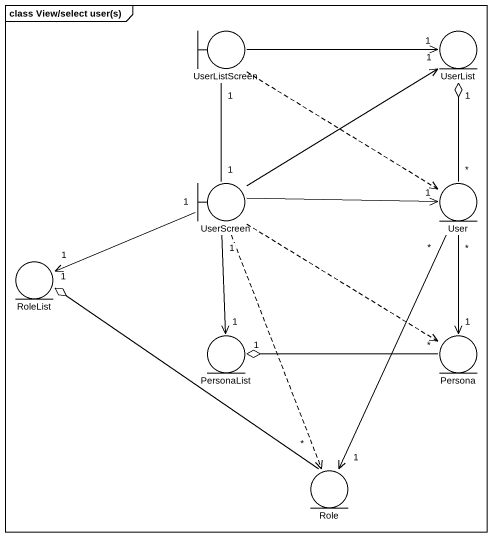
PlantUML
@startuml
mainframe class View/select user(s)
boundary UserListScreen
entity UserList
boundary UserScreen
entity User
entity RoleList
entity PersonaList
entity Persona
entity Role
UserListScreen -right-> "1" UserList
UserListScreen "1" -- "1" UserScreen
UserListScreen ..> User
UserScreen -up-> "1" UserList
UserScreen -right-> "1" User
UserScreen "1" -left-> "1" RoleList
UserScreen "1" --> "1" PersonaList
UserScreen ..> Persona
UserScreen ..> Role
User "*" -up-o "1" UserList
User "*" --> "1" Persona
User "*" --> "1" Role
Persona "*" -left-o "1" PersonaList
Role "*" -up-o "1" RoleList
@enduml
